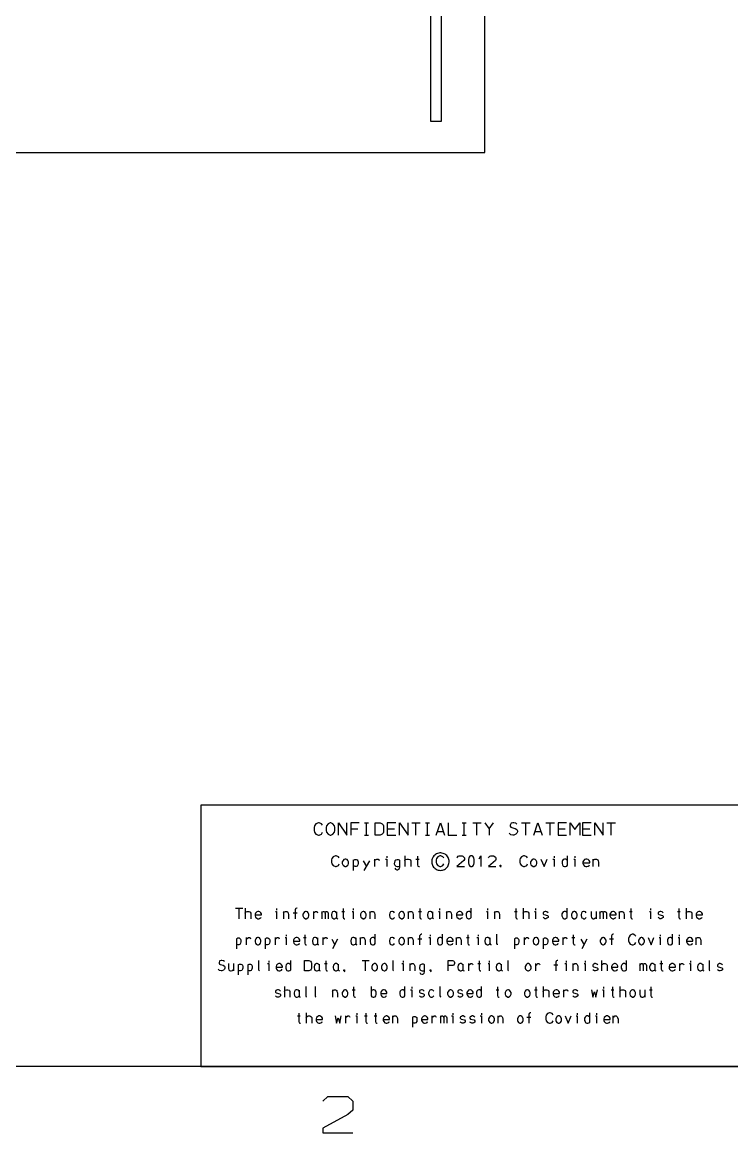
# Model space of a CAD drawing. Header units: millimetres. Extents: x 0 to 1189, y 35 to 806.
# Drawn here: x 638.5 to 862.5, y 40.7 to 391.3 of the extents above; entities that cross this region are included whole.
import ezdxf

# ---------------------------------------------------------------- set-up
doc = ezdxf.new("R2010")
doc.units = ezdxf.units.MM
doc.layers.add('Pen 1', color=7, linetype='Continuous')

msp = doc.modelspace()

# ---------------------------------------------------------------- linework, layer by layer
at = {"layer": 'Pen 1', "color": 7, "lineweight": 30}
for p, q in [((746.53, 138.52), (747.8, 138.52)), ((747.17, 134.6), (747.17, 138.52)), ((761.45, 138.52), (764.15, 138.52)), ((762.8, 134.6), (762.8, 138.52)), ((765.8, 138.52), (767.05, 138.52)), ((766.42, 134.6), (766.42, 138.52)), ((777.35, 138.52), (778.6, 138.52)), ((777.97, 134.6), (777.97, 138.52)), ((780.7, 138.52), (783.4, 138.52)), ((782.05, 134.6), (782.05, 138.52)), ((785.9, 136.6), (787.25, 138.52)), ((796.1, 138.52), (798.8, 138.52)), ((797.45, 134.6), (797.45, 138.52)), ((803.8, 138.52), (806.5, 138.52)), ((805.15, 134.6), (805.15, 138.52)), ((823.05, 138.52), (825.75, 138.52)), ((824.4, 134.6), (824.4, 138.52)), ((742.2, 136.6), (744.45, 136.6)), ((746.53, 134.6), (747.8, 134.6)), ((753.75, 136.6), (756, 136.6)), ((765.8, 134.6), (767.05, 134.6)), ((769.55, 135.82), (771.45, 135.82)), ((777.35, 134.6), (778.6, 134.6)), ((800.35, 135.82), (802.25, 135.82)), ((807.65, 136.6), (809.92, 136.6)), ((815.35, 136.6), (817.62, 136.6)), ((743, 126.8), (743, 123.5)), ((746.12, 126.53), (747.17, 124.75)), ((748.15, 126.53), (746.4, 123.5)), ((749.7, 127.05), (749.7, 124.75)), ((753.58, 127.95), (753.58, 127.43)), ((759.25, 128.07), (759.25, 124.75)), ((762.8, 127.05), (763.78, 127.05)), ((806.38, 127.95), (806.38, 127.43)), ((812.97, 127.95), (812.97, 127.43)), ((818.65, 127.05), (818.65, 124.75)), ((705.9, 111.57), (708.12, 111.57)), ((707, 108.25), (707, 111.57)), ((708.92, 111.57), (708.92, 108.25)), ((718.83, 111.45), (718.83, 110.93)), ((721.03, 110.55), (721.03, 108.25)), ((724.05, 110.15), (725.3, 110.15)), ((730.42, 110.55), (730.42, 108.25)), ((733.12, 110.55), (733.12, 108.25)), ((739.4, 110.55), (740.3, 110.55)), ((743.03, 111.45), (743.03, 110.93)), ((748.25, 110.55), (748.25, 108.25)), ((760.35, 110.55), (760.35, 108.25)), ((763.6, 110.55), (764.5, 110.55)), ((770.28, 111.45), (770.28, 110.93)), ((772.45, 110.55), (772.45, 108.25)), ((785.4, 111.45), (785.4, 110.93)), ((787.58, 110.55), (787.58, 108.25)), ((793.85, 110.55), (794.75, 110.55)), ((796.65, 111.57), (796.65, 108.25)), ((800.53, 111.45), (800.53, 110.93)), ((819.62, 110.55), (819.62, 108.25)), ((820.85, 110.55), (820.85, 108.25)), ((826.9, 110.55), (826.9, 108.25)), ((830.17, 110.55), (831.05, 110.55)), ((836.83, 111.45), (836.83, 110.93)), ((845.3, 110.55), (846.17, 110.55)), ((848.08, 111.57), (848.08, 108.25)), ((706.12, 102.03), (706.12, 98.75)), ((709.25, 102.3), (709.25, 100)), ((715.2, 102.03), (715.2, 98.75)), ((718.33, 102.3), (718.33, 100)), ((721.85, 103.2), (721.85, 102.68)), ((727.3, 102.3), (728.2, 102.3)), ((733.45, 102.3), (733.45, 100)), ((736.22, 101.78), (737.17, 100)), ((738.05, 101.78), (736.47, 98.75)), ((745.22, 102.3), (745.22, 100)), ((760.35, 102.3), (760.35, 100)), ((763.38, 101.9), (764.62, 101.9)), ((767.25, 103.2), (767.25, 102.68)), ((775.47, 102.3), (775.47, 100)), ((778.72, 102.3), (779.62, 102.3)), ((782.38, 103.2), (782.38, 102.68)), ((793.85, 102.03), (793.85, 98.75)), ((796.97, 102.3), (796.97, 100)), ((802.92, 102.03), (802.92, 98.75)), ((809.1, 102.3), (809.1, 100)), ((812, 102.3), (812.9, 102.3)), ((814.88, 101.78), (815.83, 100)), ((816.72, 101.78), (815.15, 98.75)), ((823.88, 101.9), (825.12, 101.9)), ((839.85, 103.2), (839.85, 102.68)), ((845.9, 103.2), (845.9, 102.68)), ((851.12, 102.3), (851.12, 100)), ((716.35, 94.95), (716.35, 94.43)), ((745.78, 95.07), (748.03, 95.07)), ((746.9, 91.75), (746.9, 95.07)), ((758.72, 94.95), (758.72, 94.43)), ((785.95, 94.95), (785.95, 94.43)), ((810.15, 94.95), (810.15, 94.43)), ((816.2, 94.95), (816.2, 94.43)), ((821.4, 95.07), (821.4, 91.75)), ((849.47, 94.95), (849.47, 94.43)), ((705.2, 94.05), (705.2, 91.75)), ((706.67, 93.78), (706.67, 90.5)), ((709.7, 93.78), (709.7, 90.5)), ((733.9, 94.05), (734.8, 94.05)), ((760.9, 94.05), (760.9, 91.75)), ((779.38, 94.05), (779.38, 91.75)), ((782.3, 94.05), (783.2, 94.05)), ((800.55, 94.05), (800.55, 91.75)), ((806.28, 93.65), (807.53, 93.65)), ((812.33, 94.05), (812.33, 91.75)), ((833.5, 94.05), (833.5, 91.75)), ((839.8, 94.05), (840.67, 94.05)), ((845.95, 94.05), (845.95, 91.75)), ((721.3, 86.82), (721.3, 83.5)), ((736.42, 85.8), (736.42, 83.5)), ((742.7, 85.8), (743.6, 85.8)), ((761.47, 86.7), (761.47, 86.18)), ((788.08, 85.8), (788.97, 85.8)), ((800.17, 85.8), (801.08, 85.8)), ((802.97, 86.82), (802.97, 83.5)), ((809.38, 85.8), (809.38, 83.5)), ((821.97, 86.7), (821.97, 86.18)), ((824.4, 85.8), (825.28, 85.8)), ((827.17, 86.82), (827.17, 83.5)), ((835.03, 85.8), (835.03, 83.5)), ((836.5, 85.8), (837.38, 85.8)), ((725.38, 77.55), (726.28, 77.55)), ((728.17, 78.57), (728.17, 75.25)), ((740.6, 77.55), (740.6, 75.25)), ((744.12, 78.45), (744.12, 77.93)), ((746.55, 77.55), (747.45, 77.55)), ((749.58, 77.55), (750.47, 77.55)), ((755.4, 77.55), (755.4, 75.25)), ((761.67, 77.28), (761.67, 74)), ((767.83, 77.55), (767.83, 75.25)), ((770.53, 77.55), (770.53, 75.25)), ((774.4, 78.45), (774.4, 77.93)), ((783.47, 78.45), (783.47, 77.93)), ((788.67, 77.55), (788.67, 75.25)), ((797.75, 77.15), (799, 77.15)), ((813.72, 78.45), (813.72, 77.93)), ((819.78, 78.45), (819.78, 77.93)), ((824.97, 77.55), (824.97, 75.25))]:
    msp.add_line(p, q, dxfattribs=at)
for points in [[(26.55, 776.72), (1162.45, 776.72), (1162.45, 61.62), (26.55, 61.62), (26.55, 776.72)], [(625, 296.55), (625, 350.2), (784.53, 350.2), (784.53, 627.97), (261.95, 627.97), (261.95, 350.2), (356.83, 350.2), (356.83, 295.17), (623.62, 295.17)], [(767.47, 359.9), (767.47, 511.42), (770.78, 511.42), (770.78, 359.9), (767.47, 359.9)], [(865.42, 144.12), (694.9, 144.12), (694.9, 61.62), (865.42, 61.62), (865.42, 144.12)], [(733.33, 137.75), (733.03, 138.23), (732.3, 138.52), (732, 138.52), (731.22, 138.23), (730.8, 137.6), (730.65, 137), (730.65, 136.12), (730.8, 135.52), (731.22, 134.9), (732, 134.6), (732.3, 134.6), (733.03, 134.9), (733.33, 135.52)], [(735.95, 138.52), (735.72, 138.52), (735.05, 138.23), (734.58, 137.6), (734.5, 137), (734.5, 136.12), (734.58, 135.52), (735.05, 134.9), (735.72, 134.6), (735.95, 134.6), (736.62, 134.9), (737.08, 135.52), (737.17, 136.12), (737.17, 137), (737.08, 137.6), (736.62, 138.23), (735.95, 138.52)], [(738.35, 134.6), (738.35, 138.52), (741.03, 134.6), (741.03, 138.52)], [(744.88, 138.52), (742.2, 138.52), (742.2, 134.6)], [(749.9, 134.6), (749.9, 138.52), (751.55, 138.52), (752.15, 138.23), (752.42, 137.9), (752.58, 137.6), (752.58, 135.52), (752.42, 135.2), (752.15, 134.9), (751.55, 134.6), (749.9, 134.6)], [(756.45, 138.52), (753.75, 138.52), (753.75, 134.6), (756.45, 134.6)], [(757.6, 134.6), (757.6, 138.52), (760.3, 134.6), (760.3, 138.52)], [(769.15, 134.6), (770.5, 138.52), (771.85, 134.6)], [(773, 138.52), (773, 134.6), (775.7, 134.6)], [(784.55, 138.52), (785.9, 136.6), (785.9, 134.6)], [(794.65, 138.07), (794.3, 138.38), (793.65, 138.52), (793.35, 138.52), (792.88, 138.38), (792.72, 138.23), (792.55, 137.75), (792.55, 137.45), (792.72, 137.15), (793.05, 137), (793.65, 136.85), (794.15, 136.7), (794.65, 136.43), (794.8, 135.98), (794.8, 135.68), (794.65, 135.2), (794.3, 134.9), (793.65, 134.6), (793.35, 134.6), (792.72, 134.75), (792.25, 135.2)], [(799.95, 134.6), (801.3, 138.52), (802.65, 134.6)], [(810.35, 138.52), (807.65, 138.52), (807.65, 134.6), (810.35, 134.6)], [(811.5, 134.6), (811.5, 138.52), (812.97, 136.43), (814.47, 138.52), (814.47, 134.6)], [(818.05, 138.52), (815.35, 138.52), (815.35, 134.6), (818.05, 134.6)], [(819.2, 134.6), (819.2, 138.52), (821.9, 134.6), (821.9, 138.52)], [(738.6, 127.43), (738.33, 127.82), (737.65, 128.07), (737.38, 128.07), (736.67, 127.82), (736.28, 127.3), (736.15, 126.8), (736.15, 126.05), (736.28, 125.53), (736.67, 125.03), (737.38, 124.75), (737.65, 124.75), (738.33, 125.03), (738.6, 125.53)], [(740.42, 127.05), (740.08, 126.93), (739.8, 126.65), (739.53, 126.18), (739.53, 125.65), (739.7, 125.28), (739.95, 125.03), (740.42, 124.75), (740.67, 124.75), (741.17, 125.03), (741.4, 125.28), (741.55, 125.65), (741.55, 126.18), (741.3, 126.65), (741.05, 126.93), (740.67, 127.05), (740.42, 127.05)], [(743, 126.53), (743.25, 126.8), (743.47, 126.93), (743.97, 126.93), (744.22, 126.8), (744.47, 126.53), (744.6, 126.18), (744.6, 125.65), (744.47, 125.28), (744.22, 124.88), (743.88, 124.75), (743.62, 124.75), (743.25, 124.88), (743, 125.03)], [(749.7, 126.45), (750.08, 126.8), (750.47, 127.05), (750.83, 127.05), (751.08, 126.93), (751.2, 126.65)], [(753.17, 127.05), (753.58, 127.05), (753.58, 124.75)], [(756.1, 124.22), (756.35, 123.85), (756.75, 123.72), (757.05, 123.72), (757.33, 123.85), (757.58, 124.1), (757.72, 124.5), (757.72, 126.65), (757.58, 126.75), (757.33, 126.88), (756.88, 126.88), (756.47, 126.75), (756.1, 126.53), (755.95, 125.62), (756.1, 125.1), (756.47, 124.88), (756.88, 124.75), (757.33, 124.75), (757.58, 124.88), (757.72, 124.97)], [(759.25, 126.53), (759.4, 126.8), (759.53, 126.93), (759.92, 127.05), (760.47, 127.05), (760.88, 126.93), (761.03, 126.8), (761.15, 126.53), (761.15, 124.75)], [(763.28, 127.95), (763.28, 125.28), (763.42, 124.88), (763.67, 124.75), (763.9, 124.75)], [(773.28, 126.25), (773.25, 126.6), (773.2, 126.95), (773.08, 127.28), (772.92, 127.57), (772.75, 127.88), (772.53, 128.15), (772.25, 128.38), (771.97, 128.57), (771.67, 128.75), (771.35, 128.88), (771, 128.95), (770.65, 129), (770.3, 129), (769.97, 128.95), (769.62, 128.85), (769.3, 128.73), (769, 128.55), (768.72, 128.32), (768.47, 128.07), (768.28, 127.8), (768.08, 127.53), (767.95, 127.2), (767.85, 126.85), (767.8, 126.53), (767.78, 126.18), (767.8, 125.82), (767.88, 125.47), (768, 125.15), (768.17, 124.85), (768.35, 124.55), (768.6, 124.3), (768.85, 124.07), (769.15, 123.88), (769.45, 123.72), (769.78, 123.6), (770.12, 123.53), (770.47, 123.5), (770.83, 123.53), (771.17, 123.57), (771.5, 123.68), (771.83, 123.82), (772.12, 124), (772.38, 124.22), (772.62, 124.47), (772.83, 124.75), (773, 125.05), (773.12, 125.38), (773.22, 125.72), (773.28, 126.05), (773.28, 126.25)], [(771.62, 127.43), (771.33, 127.82), (770.67, 128.07), (770.38, 128.07), (769.67, 127.82), (769.3, 127.3), (769.15, 126.8), (769.15, 126.05), (769.3, 125.53), (769.67, 125.03), (770.38, 124.75), (770.67, 124.75), (771.33, 125.03), (771.62, 125.53)], [(775.75, 127.43), (775.9, 127.7), (776.17, 127.95), (776.47, 128.07), (777.35, 128.07), (777.62, 127.95), (777.92, 127.7), (778.08, 127.43), (778.08, 126.93), (777.92, 126.65), (775.75, 124.75), (778.08, 124.75)], [(779.35, 126.93), (779.35, 125.93), (779.47, 125.4), (779.58, 125.15), (779.83, 124.88), (780.05, 124.75), (780.5, 124.75), (780.7, 124.88), (780.95, 125.15), (781.08, 125.4), (781.17, 125.93), (781.17, 126.93), (781.08, 127.43), (780.95, 127.7), (780.7, 127.95), (780.5, 128.07), (780.05, 128.07), (779.83, 127.95), (779.58, 127.7), (779.47, 127.43), (779.35, 126.93)], [(782.72, 127.12), (783.25, 128.07), (783.25, 124.75)], [(785.65, 127.43), (785.8, 127.7), (786.08, 127.95), (786.38, 128.07), (787.25, 128.07), (787.53, 127.95), (787.85, 127.7), (787.97, 127.43), (787.97, 126.93), (787.85, 126.65), (785.65, 124.75), (787.97, 124.75)], [(798.03, 127.43), (797.75, 127.82), (797.08, 128.07), (796.78, 128.07), (796.08, 127.82), (795.7, 127.3), (795.55, 126.8), (795.55, 126.05), (795.7, 125.53), (796.08, 125.03), (796.78, 124.75), (797.08, 124.75), (797.75, 125.03), (798.03, 125.53)], [(799.83, 127.05), (799.47, 126.93), (799.22, 126.65), (798.95, 126.18), (798.95, 125.65), (799.1, 125.28), (799.35, 125.03), (799.83, 124.75), (800.1, 124.75), (800.6, 125.03), (800.83, 125.28), (800.95, 125.65), (800.95, 126.18), (800.7, 126.65), (800.45, 126.93), (800.1, 127.05), (799.83, 127.05)], [(802.25, 127.05), (803.28, 124.75), (804.25, 127.05)], [(806, 127.05), (806.38, 127.05), (806.38, 124.75)], [(810.65, 126.65), (810.38, 126.93), (810.12, 127.05), (809.67, 127.05), (809.3, 126.93), (809.03, 126.65), (808.9, 126.3), (808.9, 125.65), (809.03, 125.28), (809.15, 125.03), (809.3, 124.88), (809.67, 124.75), (810, 124.75), (810.38, 124.88), (810.65, 125.15), (810.65, 128.07)], [(812.6, 127.05), (812.97, 127.05), (812.97, 124.75)], [(815.5, 125.93), (817.67, 125.93), (817.67, 126.3), (817.42, 126.65), (817.12, 126.93), (816.72, 127.05), (816.45, 127.05), (816.03, 126.93), (815.65, 126.53), (815.5, 126.18), (815.5, 125.65), (815.65, 125.28), (816.03, 124.88), (816.45, 124.75), (816.72, 124.75), (817.12, 124.88), (817.42, 125.03), (817.55, 125.28)], [(818.65, 126.53), (819.03, 126.93), (819.28, 127.05), (819.78, 127.05), (820, 126.93), (820.15, 126.8), (820.25, 126.53), (820.4, 126.05), (820.4, 124.75)], [(789.58, 124.85), (789.53, 124.75), (789.38, 124.75), (789.33, 124.85), (789.33, 125.05), (789.38, 125.15), (789.53, 125.15), (789.58, 125.05), (789.58, 124.85), (789.53, 124.62), (789.45, 124.5)], [(708.92, 110.03), (709.05, 110.28), (709.17, 110.43), (709.53, 110.55), (710.03, 110.55), (710.4, 110.43), (710.53, 110.28), (710.65, 110.03), (710.65, 108.25)], [(712.08, 109.43), (714.05, 109.43), (714.05, 109.8), (713.83, 110.15), (713.55, 110.43), (713.2, 110.55), (712.92, 110.55), (712.55, 110.43), (712.2, 110.03), (712.08, 109.68), (712.08, 109.15), (712.2, 108.78), (712.55, 108.38), (712.92, 108.25), (713.2, 108.25), (713.55, 108.38), (713.83, 108.5), (713.92, 108.78)], [(718.47, 110.55), (718.83, 110.55), (718.83, 108.25)], [(721.03, 110.03), (721.35, 110.43), (721.58, 110.55), (722.03, 110.55), (722.25, 110.43), (722.38, 110.28), (722.47, 110.03), (722.6, 109.55), (722.6, 108.25)], [(725.3, 111.57), (725.17, 111.57), (724.88, 111.45), (724.78, 111.32), (724.65, 111.07), (724.65, 108.25)], [(727.95, 110.55), (727.62, 110.43), (727.4, 110.15), (727.15, 109.68), (727.15, 109.15), (727.3, 108.78), (727.53, 108.5), (727.95, 108.25), (728.2, 108.25), (728.65, 108.5), (728.85, 108.78), (728.97, 109.15), (728.97, 109.68), (728.75, 110.15), (728.53, 110.43), (728.2, 110.55), (727.95, 110.55)], [(730.42, 109.95), (730.75, 110.28), (731.12, 110.55), (731.45, 110.55), (731.67, 110.43), (731.78, 110.15)], [(733.12, 110.03), (733.2, 110.28), (733.35, 110.43), (733.58, 110.55), (733.78, 110.55), (734, 110.43), (734.15, 110.03), (734.15, 108.25)], [(734.15, 110.03), (734.25, 110.43), (734.47, 110.55), (734.7, 110.55), (734.9, 110.43), (735.03, 110.28), (735.12, 109.95), (735.12, 108.25)], [(737.75, 110.15), (737.53, 110.43), (737.15, 110.55), (736.88, 110.55), (736.5, 110.43), (736.28, 110.03), (736.15, 109.55), (736.15, 109.3), (736.28, 108.78), (736.4, 108.5), (736.62, 108.38), (736.88, 108.25), (737.15, 108.25), (737.4, 108.38), (737.62, 108.5), (737.75, 108.65)], [(737.75, 110.43), (737.75, 108.65), (737.88, 108.38), (738.12, 108.25)], [(739.83, 111.45), (739.83, 108.78), (739.95, 108.38), (740.2, 108.25), (740.4, 108.25)], [(742.67, 110.55), (743.03, 110.55), (743.03, 108.25)], [(746.12, 110.55), (745.78, 110.43), (745.55, 110.15), (745.3, 109.68), (745.3, 109.15), (745.45, 108.78), (745.67, 108.5), (746.12, 108.25), (746.35, 108.25), (746.8, 108.5), (747, 108.78), (747.12, 109.15), (747.12, 109.68), (746.9, 110.15), (746.67, 110.43), (746.35, 110.55), (746.12, 110.55)], [(748.25, 110.03), (748.58, 110.43), (748.8, 110.55), (749.28, 110.55), (749.47, 110.43), (749.6, 110.28), (749.7, 110.03), (749.83, 109.55), (749.83, 108.25)], [(756.03, 110.15), (755.78, 110.43), (755.42, 110.55), (755.15, 110.55), (754.78, 110.43), (754.55, 110.03), (754.42, 109.55), (754.42, 109.3), (754.55, 108.78), (754.65, 108.5), (754.9, 108.38), (755.15, 108.25), (755.55, 108.25), (755.78, 108.38), (756.03, 108.65)], [(758.22, 110.55), (757.88, 110.43), (757.65, 110.15), (757.4, 109.68), (757.4, 109.15), (757.55, 108.78), (757.78, 108.5), (758.22, 108.25), (758.45, 108.25), (758.9, 108.5), (759.1, 108.78), (759.22, 109.15), (759.22, 109.68), (759, 110.15), (758.78, 110.43), (758.45, 110.55), (758.22, 110.55)], [(760.35, 110.03), (760.67, 110.43), (760.9, 110.55), (761.38, 110.55), (761.58, 110.43), (761.7, 110.28), (761.8, 110.03), (761.92, 109.55), (761.92, 108.25)], [(764.03, 111.45), (764.03, 108.78), (764.17, 108.38), (764.4, 108.25), (764.6, 108.25)], [(768, 110.15), (767.78, 110.43), (767.4, 110.55), (767.15, 110.55), (766.75, 110.43), (766.53, 110.03), (766.4, 109.55), (766.4, 109.3), (766.53, 108.78), (766.65, 108.5), (766.88, 108.38), (767.15, 108.25), (767.4, 108.25), (767.65, 108.38), (767.88, 108.5), (768, 108.65)], [(768, 110.43), (768, 108.65), (768.12, 108.38), (768.38, 108.25)], [(769.9, 110.55), (770.28, 110.55), (770.28, 108.25)], [(772.45, 110.03), (772.78, 110.43), (773, 110.55), (773.47, 110.55), (773.67, 110.43), (773.8, 110.28), (773.9, 110.03), (774.03, 109.55), (774.03, 108.25)], [(775.6, 109.43), (777.6, 109.43), (777.6, 109.8), (777.35, 110.15), (777.08, 110.43), (776.72, 110.55), (776.47, 110.55), (776.1, 110.43), (775.72, 110.03), (775.6, 109.68), (775.6, 109.15), (775.72, 108.78), (776.1, 108.38), (776.47, 108.25), (776.72, 108.25), (777.08, 108.38), (777.35, 108.5), (777.47, 108.78)], [(780.22, 110.15), (779.97, 110.43), (779.75, 110.55), (779.35, 110.55), (778.97, 110.43), (778.75, 110.15), (778.62, 109.8), (778.62, 109.15), (778.75, 108.78), (778.85, 108.5), (778.97, 108.38), (779.35, 108.25), (779.62, 108.25), (779.97, 108.38), (780.22, 108.65), (780.22, 111.57)], [(785.03, 110.55), (785.4, 110.55), (785.4, 108.25)], [(787.58, 110.03), (787.9, 110.43), (788.15, 110.55), (788.6, 110.55), (788.8, 110.43), (788.92, 110.28), (789.03, 110.03), (789.15, 109.55), (789.15, 108.25)], [(794.3, 111.45), (794.3, 108.78), (794.42, 108.38), (794.65, 108.25), (794.85, 108.25)], [(796.65, 110.03), (796.78, 110.28), (796.9, 110.43), (797.28, 110.55), (797.78, 110.55), (798.12, 110.43), (798.25, 110.28), (798.38, 110.03), (798.38, 108.25)], [(800.17, 110.55), (800.53, 110.55), (800.53, 108.25)], [(804.5, 110.15), (804.15, 110.43), (803.83, 110.55), (803.6, 110.55), (803.28, 110.43), (803.03, 110.28), (802.92, 110.03), (802.92, 109.8), (803.17, 109.55), (804.28, 109.3), (804.5, 109.03), (804.5, 108.65), (804.15, 108.38), (803.83, 108.25), (803.5, 108.25), (803.28, 108.38), (802.92, 108.65)], [(810.5, 110.15), (810.22, 110.43), (810, 110.55), (809.6, 110.55), (809.25, 110.43), (809, 110.15), (808.88, 109.8), (808.88, 109.15), (809, 108.78), (809.12, 108.5), (809.25, 108.38), (809.6, 108.25), (809.88, 108.25), (810.22, 108.38), (810.5, 108.65), (810.5, 111.57)], [(812.67, 110.55), (812.35, 110.43), (812.12, 110.15), (811.85, 109.68), (811.85, 109.15), (812, 108.78), (812.25, 108.5), (812.67, 108.25), (812.9, 108.25), (813.35, 108.5), (813.58, 108.78), (813.7, 109.15), (813.7, 109.68), (813.47, 110.15), (813.22, 110.43), (812.9, 110.55), (812.67, 110.55)], [(816.55, 110.15), (816.28, 110.43), (815.92, 110.55), (815.65, 110.55), (815.3, 110.43), (815.05, 110.03), (814.92, 109.55), (814.92, 109.3), (815.05, 108.78), (815.17, 108.5), (815.42, 108.38), (815.65, 108.25), (816.05, 108.25), (816.28, 108.38), (816.55, 108.65)], [(818.05, 110.55), (818.05, 109.03), (818.17, 108.65), (818.4, 108.38), (818.72, 108.25), (818.95, 108.25), (819.28, 108.38), (819.53, 108.5), (819.62, 108.78)], [(820.85, 110.03), (820.92, 110.28), (821.1, 110.43), (821.33, 110.55), (821.53, 110.55), (821.75, 110.43), (821.88, 110.03), (821.88, 108.25)], [(821.88, 110.03), (821.97, 110.43), (822.2, 110.55), (822.42, 110.55), (822.65, 110.43), (822.78, 110.28), (822.88, 109.95), (822.88, 108.25)], [(824, 109.43), (826, 109.43), (826, 109.8), (825.78, 110.15), (825.5, 110.43), (825.12, 110.55), (824.88, 110.55), (824.5, 110.43), (824.15, 110.03), (824, 109.68), (824, 109.15), (824.15, 108.78), (824.5, 108.38), (824.88, 108.25), (825.12, 108.25), (825.5, 108.38), (825.78, 108.5), (825.88, 108.78)], [(826.9, 110.03), (827.25, 110.43), (827.47, 110.55), (827.92, 110.55), (828.12, 110.43), (828.25, 110.28), (828.35, 110.03), (828.5, 109.55), (828.5, 108.25)], [(830.6, 111.45), (830.6, 108.78), (830.72, 108.38), (830.95, 108.25), (831.15, 108.25)], [(836.47, 110.55), (836.83, 110.55), (836.83, 108.25)], [(840.8, 110.15), (840.47, 110.43), (840.12, 110.55), (839.9, 110.55), (839.58, 110.43), (839.35, 110.28), (839.25, 110.03), (839.25, 109.8), (839.47, 109.55), (840.6, 109.3), (840.8, 109.03), (840.8, 108.65), (840.47, 108.38), (840.12, 108.25), (839.8, 108.25), (839.58, 108.38), (839.25, 108.65)], [(845.72, 111.45), (845.72, 108.78), (845.85, 108.38), (846.08, 108.25), (846.28, 108.25)], [(848.08, 110.03), (848.22, 110.28), (848.35, 110.43), (848.7, 110.55), (849.2, 110.55), (849.58, 110.43), (849.7, 110.28), (849.83, 110.03), (849.83, 108.25)], [(851.25, 109.43), (853.22, 109.43), (853.22, 109.8), (853, 110.15), (852.72, 110.43), (852.35, 110.55), (852.1, 110.55), (851.72, 110.43), (851.38, 110.03), (851.25, 109.68), (851.25, 109.15), (851.38, 108.78), (851.72, 108.38), (852.1, 108.25), (852.35, 108.25), (852.72, 108.38), (853, 108.5), (853.1, 108.78)], [(706.12, 101.78), (706.35, 102.03), (706.55, 102.18), (707, 102.18), (707.25, 102.03), (707.47, 101.78), (707.58, 101.43), (707.58, 100.9), (707.47, 100.53), (707.25, 100.12), (706.9, 100), (706.67, 100), (706.35, 100.12), (706.12, 100.25)], [(709.25, 101.7), (709.58, 102.03), (709.92, 102.3), (710.28, 102.3), (710.5, 102.18), (710.6, 101.9)], [(712.83, 102.3), (712.5, 102.18), (712.28, 101.9), (712.03, 101.43), (712.03, 100.9), (712.17, 100.53), (712.4, 100.25), (712.83, 100), (713.08, 100), (713.53, 100.25), (713.72, 100.53), (713.85, 100.9), (713.85, 101.43), (713.62, 101.9), (713.4, 102.18), (713.08, 102.3), (712.83, 102.3)], [(715.2, 101.78), (715.42, 102.03), (715.62, 102.18), (716.1, 102.18), (716.33, 102.03), (716.55, 101.78), (716.65, 101.43), (716.65, 100.9), (716.55, 100.53), (716.33, 100.12), (715.97, 100), (715.75, 100), (715.42, 100.12), (715.2, 100.25)], [(718.33, 101.7), (718.65, 102.03), (719, 102.3), (719.35, 102.3), (719.58, 102.18), (719.67, 101.9)], [(721.5, 102.3), (721.85, 102.3), (721.85, 100)], [(724.17, 101.18), (726.15, 101.18), (726.15, 101.55), (725.92, 101.9), (725.65, 102.18), (725.3, 102.3), (725.03, 102.3), (724.65, 102.18), (724.3, 101.78), (724.17, 101.43), (724.17, 100.9), (724.3, 100.53), (724.65, 100.12), (725.03, 100), (725.3, 100), (725.65, 100.12), (725.92, 100.25), (726.03, 100.53)], [(727.72, 103.2), (727.72, 100.53), (727.85, 100.12), (728.1, 100), (728.3, 100)], [(731.7, 101.9), (731.47, 102.18), (731.1, 102.3), (730.83, 102.3), (730.45, 102.18), (730.22, 101.78), (730.1, 101.3), (730.1, 101.05), (730.22, 100.53), (730.35, 100.25), (730.58, 100.12), (730.83, 100), (731.1, 100), (731.35, 100.12), (731.58, 100.25), (731.7, 100.4)], [(731.7, 102.18), (731.7, 100.4), (731.83, 100.12), (732.08, 100)], [(733.45, 101.7), (733.78, 102.03), (734.15, 102.3), (734.47, 102.3), (734.7, 102.18), (734.8, 101.9)], [(743.8, 101.9), (743.58, 102.18), (743.2, 102.3), (742.92, 102.3), (742.55, 102.18), (742.33, 101.78), (742.2, 101.3), (742.2, 101.05), (742.33, 100.53), (742.45, 100.25), (742.67, 100.12), (742.92, 100), (743.2, 100), (743.45, 100.12), (743.67, 100.25), (743.8, 100.4)], [(743.8, 102.18), (743.8, 100.4), (743.92, 100.12), (744.17, 100)], [(745.22, 101.78), (745.55, 102.18), (745.78, 102.3), (746.25, 102.3), (746.45, 102.18), (746.58, 102.03), (746.67, 101.78), (746.8, 101.3), (746.8, 100)], [(749.97, 101.9), (749.72, 102.18), (749.5, 102.3), (749.1, 102.3), (748.72, 102.18), (748.5, 101.9), (748.38, 101.55), (748.38, 100.9), (748.5, 100.53), (748.6, 100.25), (748.72, 100.12), (749.1, 100), (749.38, 100), (749.72, 100.12), (749.97, 100.4), (749.97, 103.32)], [(756.03, 101.9), (755.78, 102.18), (755.42, 102.3), (755.15, 102.3), (754.78, 102.18), (754.55, 101.78), (754.42, 101.3), (754.42, 101.05), (754.55, 100.53), (754.65, 100.25), (754.9, 100.12), (755.15, 100), (755.55, 100), (755.78, 100.12), (756.03, 100.4)], [(758.22, 102.3), (757.88, 102.18), (757.65, 101.9), (757.4, 101.43), (757.4, 100.9), (757.55, 100.53), (757.78, 100.25), (758.22, 100), (758.45, 100), (758.9, 100.25), (759.1, 100.53), (759.22, 100.9), (759.22, 101.43), (759, 101.9), (758.78, 102.18), (758.45, 102.3), (758.22, 102.3)], [(760.35, 101.78), (760.67, 102.18), (760.9, 102.3), (761.38, 102.3), (761.58, 102.18), (761.7, 102.03), (761.8, 101.78), (761.92, 101.3), (761.92, 100)], [(764.62, 103.32), (764.5, 103.32), (764.22, 103.2), (764.12, 103.07), (763.97, 102.82), (763.97, 100)], [(766.88, 102.3), (767.25, 102.3), (767.25, 100)], [(771.15, 101.9), (770.9, 102.18), (770.67, 102.3), (770.28, 102.3), (769.9, 102.18), (769.67, 101.9), (769.55, 101.55), (769.55, 100.9), (769.67, 100.53), (769.78, 100.25), (769.9, 100.12), (770.28, 100), (770.55, 100), (770.9, 100.12), (771.15, 100.4), (771.15, 103.32)], [(772.58, 101.18), (774.58, 101.18), (774.58, 101.55), (774.33, 101.9), (774.05, 102.18), (773.7, 102.3), (773.45, 102.3), (773.05, 102.18), (772.7, 101.78), (772.58, 101.43), (772.58, 100.9), (772.7, 100.53), (773.05, 100.12), (773.45, 100), (773.7, 100), (774.05, 100.12), (774.33, 100.25), (774.45, 100.53)], [(775.47, 101.78), (775.8, 102.18), (776.03, 102.3), (776.5, 102.3), (776.7, 102.18), (776.83, 102.03), (776.92, 101.78), (777.05, 101.3), (777.05, 100)], [(779.17, 103.2), (779.17, 100.53), (779.3, 100.12), (779.53, 100), (779.72, 100)], [(782, 102.3), (782.38, 102.3), (782.38, 100)], [(786.15, 101.9), (785.92, 102.18), (785.55, 102.3), (785.3, 102.3), (784.9, 102.18), (784.67, 101.78), (784.55, 101.3), (784.55, 101.05), (784.67, 100.53), (784.8, 100.25), (785.03, 100.12), (785.3, 100), (785.55, 100), (785.8, 100.12), (786.03, 100.25), (786.15, 100.4)], [(786.15, 102.18), (786.15, 100.4), (786.28, 100.12), (786.55, 100)], [(788.25, 103.32), (788.25, 100.4), (788.38, 100.12), (788.47, 100)], [(793.85, 101.78), (794.1, 102.03), (794.3, 102.18), (794.75, 102.18), (794.97, 102.03), (795.2, 101.78), (795.3, 101.43), (795.3, 100.9), (795.2, 100.53), (794.97, 100.12), (794.65, 100), (794.42, 100), (794.1, 100.12), (793.85, 100.25)], [(796.97, 101.7), (797.33, 102.03), (797.67, 102.3), (798, 102.3), (798.22, 102.18), (798.33, 101.9)], [(800.58, 102.3), (800.25, 102.18), (800, 101.9), (799.75, 101.43), (799.75, 100.9), (799.9, 100.53), (800.15, 100.25), (800.58, 100), (800.8, 100), (801.25, 100.25), (801.47, 100.53), (801.6, 100.9), (801.6, 101.43), (801.35, 101.9), (801.12, 102.18), (800.8, 102.3), (800.58, 102.3)], [(802.92, 101.78), (803.17, 102.03), (803.38, 102.18), (803.83, 102.18), (804.05, 102.03), (804.28, 101.78), (804.38, 101.43), (804.38, 100.9), (804.28, 100.53), (804.05, 100.12), (803.72, 100), (803.5, 100), (803.17, 100.12), (802.92, 100.25)], [(805.85, 101.18), (807.85, 101.18), (807.85, 101.55), (807.62, 101.9), (807.33, 102.18), (806.97, 102.3), (806.72, 102.3), (806.35, 102.18), (805.97, 101.78), (805.85, 101.43), (805.85, 100.9), (805.97, 100.53), (806.35, 100.12), (806.72, 100), (806.97, 100), (807.33, 100.12), (807.62, 100.25), (807.72, 100.53)], [(809.1, 101.7), (809.42, 102.03), (809.78, 102.3), (810.1, 102.3), (810.33, 102.18), (810.42, 101.9)], [(812.45, 103.2), (812.45, 100.53), (812.58, 100.12), (812.8, 100), (813, 100)], [(821.75, 102.3), (821.42, 102.18), (821.2, 101.9), (820.92, 101.43), (820.92, 100.9), (821.1, 100.53), (821.33, 100.25), (821.75, 100), (821.97, 100), (822.42, 100.25), (822.65, 100.53), (822.78, 100.9), (822.78, 101.43), (822.55, 101.9), (822.3, 102.18), (821.97, 102.3), (821.75, 102.3)], [(825.12, 103.32), (825, 103.32), (824.72, 103.2), (824.62, 103.07), (824.5, 102.82), (824.5, 100)], [(832.17, 102.68), (831.92, 103.07), (831.3, 103.32), (831.05, 103.32), (830.42, 103.07), (830.05, 102.55), (829.92, 102.03), (829.92, 101.3), (830.05, 100.78), (830.42, 100.25), (831.05, 100), (831.3, 100), (831.92, 100.25), (832.17, 100.78)], [(833.85, 102.3), (833.53, 102.18), (833.3, 101.9), (833.03, 101.43), (833.03, 100.9), (833.2, 100.53), (833.42, 100.25), (833.85, 100), (834.08, 100), (834.55, 100.25), (834.75, 100.53), (834.88, 100.9), (834.88, 101.43), (834.65, 101.9), (834.4, 102.18), (834.08, 102.3), (833.85, 102.3)], [(836.05, 102.3), (837, 100), (837.9, 102.3)], [(839.5, 102.3), (839.85, 102.3), (839.85, 100)], [(843.78, 101.9), (843.53, 102.18), (843.28, 102.3), (842.88, 102.3), (842.53, 102.18), (842.3, 101.9), (842.17, 101.55), (842.17, 100.9), (842.3, 100.53), (842.4, 100.25), (842.53, 100.12), (842.88, 100), (843.15, 100), (843.53, 100.12), (843.78, 100.4), (843.78, 103.32)], [(845.55, 102.3), (845.9, 102.3), (845.9, 100)], [(848.22, 101.18), (850.2, 101.18), (850.2, 101.55), (849.97, 101.9), (849.7, 102.18), (849.33, 102.3), (849.08, 102.3), (848.7, 102.18), (848.35, 101.78), (848.22, 101.43), (848.22, 100.9), (848.35, 100.53), (848.7, 100.12), (849.08, 100), (849.33, 100), (849.7, 100.12), (849.97, 100.25), (850.08, 100.53)], [(851.12, 101.78), (851.45, 102.18), (851.67, 102.3), (852.12, 102.3), (852.33, 102.18), (852.47, 102.03), (852.58, 101.78), (852.7, 101.3), (852.7, 100)], [(702.38, 94.7), (702.1, 94.95), (701.55, 95.07), (701.3, 95.07), (700.9, 94.95), (700.78, 94.82), (700.65, 94.43), (700.65, 94.18), (700.78, 93.93), (701.05, 93.78), (701.55, 93.65), (701.97, 93.53), (702.38, 93.3), (702.5, 92.93), (702.5, 92.65), (702.38, 92.28), (702.1, 92), (701.55, 91.75), (701.3, 91.75), (700.78, 91.88), (700.4, 92.28)], [(713.15, 95.07), (713.15, 92.15), (713.28, 91.88), (713.38, 91.75)], [(723.3, 93.65), (723.05, 93.93), (722.83, 94.05), (722.4, 94.05), (722.05, 93.93), (721.83, 93.65), (721.7, 93.3), (721.7, 92.65), (721.83, 92.28), (721.92, 92), (722.05, 91.88), (722.4, 91.75), (722.7, 91.75), (723.05, 91.88), (723.3, 92.15), (723.3, 95.07)], [(727.62, 91.75), (727.62, 95.07), (729, 95.07), (729.5, 94.82), (729.72, 94.55), (729.85, 94.3), (729.85, 92.53), (729.72, 92.28), (729.5, 92), (729, 91.75), (727.62, 91.75)], [(734.33, 94.95), (734.33, 92.28), (734.45, 91.88), (734.7, 91.75), (734.9, 91.75)], [(755.5, 95.07), (755.5, 92.15), (755.65, 91.88), (755.75, 91.75)], [(773, 91.75), (773, 95.07), (774.38, 95.07), (774.6, 94.95), (774.88, 94.7), (775, 94.43), (775, 94.05), (774.72, 93.53), (774.47, 93.43), (773, 93.43)], [(782.75, 94.95), (782.75, 92.28), (782.88, 91.88), (783.1, 91.75), (783.3, 91.75)], [(791.83, 95.07), (791.83, 92.15), (791.95, 91.88), (792.05, 91.75)], [(807.53, 95.07), (807.4, 95.07), (807.12, 94.95), (807.03, 94.82), (806.9, 94.55), (806.9, 91.75)], [(829.2, 93.65), (828.92, 93.93), (828.7, 94.05), (828.3, 94.05), (827.95, 93.93), (827.72, 93.65), (827.58, 93.3), (827.58, 92.65), (827.72, 92.28), (827.83, 92), (827.95, 91.88), (828.3, 91.75), (828.58, 91.75), (828.92, 91.88), (829.2, 92.15), (829.2, 95.07)], [(840.22, 94.95), (840.22, 92.28), (840.35, 91.88), (840.58, 91.75), (840.78, 91.75)], [(855.35, 95.07), (855.35, 92.15), (855.47, 91.88), (855.58, 91.75)], [(703.65, 94.05), (703.65, 92.53), (703.75, 92.15), (703.97, 91.88), (704.3, 91.75), (704.53, 91.75), (704.88, 91.88), (705.1, 92), (705.2, 92.28)], [(706.67, 93.53), (706.9, 93.78), (707.1, 93.93), (707.55, 93.93), (707.8, 93.78), (708.03, 93.53), (708.12, 93.18), (708.12, 92.65), (708.03, 92.28), (707.8, 91.88), (707.45, 91.75), (707.22, 91.75), (706.9, 91.88), (706.67, 92)], [(709.7, 93.53), (709.92, 93.78), (710.12, 93.93), (710.58, 93.93), (710.83, 93.78), (711.05, 93.53), (711.15, 93.18), (711.15, 92.65), (711.05, 92.28), (710.83, 91.88), (710.47, 91.75), (710.25, 91.75), (709.92, 91.88), (709.7, 92)], [(716, 94.05), (716.35, 94.05), (716.35, 91.75)], [(718.67, 92.93), (720.65, 92.93), (720.65, 93.3), (720.42, 93.65), (720.15, 93.93), (719.8, 94.05), (719.53, 94.05), (719.15, 93.93), (718.8, 93.53), (718.67, 93.18), (718.67, 92.65), (718.8, 92.28), (719.15, 91.88), (719.53, 91.75), (719.8, 91.75), (720.15, 91.88), (720.42, 92), (720.53, 92.28)], [(732.25, 93.65), (732.03, 93.93), (731.65, 94.05), (731.38, 94.05), (731, 93.93), (730.78, 93.53), (730.65, 93.05), (730.65, 92.78), (730.78, 92.28), (730.9, 92), (731.12, 91.88), (731.38, 91.75), (731.65, 91.75), (731.9, 91.88), (732.12, 92), (732.25, 92.15)], [(732.25, 93.93), (732.25, 92.15), (732.38, 91.88), (732.62, 91.75)], [(738.3, 93.65), (738.08, 93.93), (737.7, 94.05), (737.42, 94.05), (737.05, 93.93), (736.83, 93.53), (736.7, 93.05), (736.7, 92.78), (736.83, 92.28), (736.95, 92), (737.17, 91.88), (737.42, 91.75), (737.7, 91.75), (737.95, 91.88), (738.17, 92), (738.3, 92.15)], [(738.3, 93.93), (738.3, 92.15), (738.42, 91.88), (738.67, 91.75)], [(740.28, 91.82), (740.22, 91.75), (740.1, 91.75), (740.05, 91.82), (740.05, 92.05), (740.1, 92.15), (740.22, 92.15), (740.28, 92.05), (740.28, 91.82), (740.22, 91.62), (740.17, 91.5)], [(749.7, 94.05), (749.35, 93.93), (749.12, 93.65), (748.88, 93.18), (748.88, 92.65), (749.03, 92.28), (749.25, 92), (749.7, 91.75), (749.92, 91.75), (750.38, 92), (750.58, 92.28), (750.7, 92.65), (750.7, 93.18), (750.47, 93.65), (750.25, 93.93), (749.92, 94.05), (749.7, 94.05)], [(752.72, 94.05), (752.38, 93.93), (752.15, 93.65), (751.9, 93.18), (751.9, 92.65), (752.05, 92.28), (752.28, 92), (752.72, 91.75), (752.95, 91.75), (753.4, 92), (753.6, 92.28), (753.72, 92.65), (753.72, 93.18), (753.5, 93.65), (753.28, 93.93), (752.95, 94.05), (752.72, 94.05)], [(758.35, 94.05), (758.72, 94.05), (758.72, 91.75)], [(760.9, 93.53), (761.22, 93.93), (761.45, 94.05), (761.92, 94.05), (762.12, 93.93), (762.25, 93.78), (762.35, 93.53), (762.47, 93.05), (762.47, 91.75)], [(764.05, 91.22), (764.28, 90.85), (764.67, 90.7), (764.92, 90.7), (765.17, 90.85), (765.4, 91.1), (765.53, 91.5), (765.53, 93.65), (765.4, 93.75), (765.17, 93.88), (764.78, 93.88), (764.4, 93.75), (764.05, 93.53), (763.92, 92.62), (764.05, 92.1), (764.4, 91.88), (764.78, 91.75), (765.17, 91.75), (765.4, 91.88), (765.53, 91.97)], [(767.5, 91.82), (767.45, 91.75), (767.33, 91.75), (767.28, 91.82), (767.28, 92.05), (767.33, 92.15), (767.45, 92.15), (767.5, 92.05), (767.5, 91.82), (767.45, 91.62), (767.4, 91.5)], [(777.62, 93.65), (777.4, 93.93), (777.03, 94.05), (776.78, 94.05), (776.38, 93.93), (776.15, 93.53), (776.03, 93.05), (776.03, 92.78), (776.15, 92.28), (776.28, 92), (776.5, 91.88), (776.78, 91.75), (777.03, 91.75), (777.28, 91.88), (777.5, 92), (777.62, 92.15)], [(777.62, 93.93), (777.62, 92.15), (777.75, 91.88), (778.03, 91.75)], [(779.38, 93.43), (779.72, 93.78), (780.08, 94.05), (780.4, 94.05), (780.62, 93.93), (780.72, 93.65)], [(785.58, 94.05), (785.95, 94.05), (785.95, 91.75)], [(789.72, 93.65), (789.5, 93.93), (789.12, 94.05), (788.88, 94.05), (788.47, 93.93), (788.25, 93.53), (788.12, 93.05), (788.12, 92.78), (788.25, 92.28), (788.38, 92), (788.6, 91.88), (788.88, 91.75), (789.12, 91.75), (789.38, 91.88), (789.6, 92), (789.72, 92.15)], [(789.72, 93.93), (789.72, 92.15), (789.85, 91.88), (790.12, 91.75)], [(798.1, 94.05), (797.78, 93.93), (797.53, 93.65), (797.28, 93.18), (797.28, 92.65), (797.42, 92.28), (797.67, 92), (798.1, 91.75), (798.33, 91.75), (798.78, 92), (799, 92.28), (799.12, 92.65), (799.12, 93.18), (798.88, 93.65), (798.65, 93.93), (798.33, 94.05), (798.1, 94.05)], [(800.55, 93.43), (800.9, 93.78), (801.25, 94.05), (801.58, 94.05), (801.8, 93.93), (801.9, 93.65)], [(809.8, 94.05), (810.15, 94.05), (810.15, 91.75)], [(812.33, 93.53), (812.67, 93.93), (812.9, 94.05), (813.35, 94.05), (813.55, 93.93), (813.67, 93.78), (813.78, 93.53), (813.9, 93.05), (813.9, 91.75)], [(815.85, 94.05), (816.2, 94.05), (816.2, 91.75)], [(820.17, 93.65), (819.83, 93.93), (819.5, 94.05), (819.28, 94.05), (818.95, 93.93), (818.72, 93.78), (818.6, 93.53), (818.6, 93.3), (818.85, 93.05), (819.95, 92.78), (820.17, 92.53), (820.17, 92.15), (819.83, 91.88), (819.5, 91.75), (819.17, 91.75), (818.95, 91.88), (818.6, 92.15)], [(821.4, 93.53), (821.53, 93.78), (821.67, 93.93), (822.03, 94.05), (822.53, 94.05), (822.88, 93.93), (823.03, 93.78), (823.15, 93.53), (823.15, 91.75)], [(824.55, 92.93), (826.55, 92.93), (826.55, 93.3), (826.33, 93.65), (826.05, 93.93), (825.67, 94.05), (825.42, 94.05), (825.05, 93.93), (824.7, 93.53), (824.55, 93.18), (824.55, 92.65), (824.7, 92.28), (825.05, 91.88), (825.42, 91.75), (825.67, 91.75), (826.05, 91.88), (826.33, 92), (826.42, 92.28)], [(833.5, 93.53), (833.58, 93.78), (833.75, 93.93), (833.97, 94.05), (834.17, 94.05), (834.4, 93.93), (834.53, 93.53), (834.53, 91.75)], [(834.53, 93.53), (834.62, 93.93), (834.85, 94.05), (835.1, 94.05), (835.3, 93.93), (835.42, 93.78), (835.53, 93.43), (835.53, 91.75)], [(838.15, 93.65), (837.9, 93.93), (837.53, 94.05), (837.28, 94.05), (836.9, 93.93), (836.67, 93.53), (836.53, 93.05), (836.53, 92.78), (836.67, 92.28), (836.8, 92), (837.03, 91.88), (837.28, 91.75), (837.53, 91.75), (837.78, 91.88), (838.03, 92), (838.15, 92.15)], [(838.15, 93.93), (838.15, 92.15), (838.28, 91.88), (838.53, 91.75)], [(842.72, 92.93), (844.7, 92.93), (844.7, 93.3), (844.47, 93.65), (844.2, 93.93), (843.83, 94.05), (843.58, 94.05), (843.2, 93.93), (842.85, 93.53), (842.72, 93.18), (842.72, 92.65), (842.85, 92.28), (843.2, 91.88), (843.58, 91.75), (843.83, 91.75), (844.2, 91.88), (844.47, 92), (844.58, 92.28)], [(845.95, 93.43), (846.28, 93.78), (846.62, 94.05), (846.95, 94.05), (847.2, 93.93), (847.3, 93.65)], [(849.12, 94.05), (849.47, 94.05), (849.47, 91.75)], [(853.28, 93.65), (853.05, 93.93), (852.65, 94.05), (852.4, 94.05), (852.03, 93.93), (851.8, 93.53), (851.67, 93.05), (851.67, 92.78), (851.8, 92.28), (851.92, 92), (852.15, 91.88), (852.4, 91.75), (852.65, 91.75), (852.9, 91.88), (853.15, 92), (853.28, 92.15)], [(853.28, 93.93), (853.28, 92.15), (853.4, 91.88), (853.65, 91.75)], [(859.5, 93.65), (859.17, 93.93), (858.83, 94.05), (858.6, 94.05), (858.28, 93.93), (858.05, 93.78), (857.95, 93.53), (857.95, 93.3), (858.17, 93.05), (859.3, 92.78), (859.5, 92.53), (859.5, 92.15), (859.17, 91.88), (858.83, 91.75), (858.5, 91.75), (858.28, 91.88), (857.95, 92.15)], [(720.05, 85.4), (719.72, 85.65), (719.4, 85.8), (719.15, 85.8), (718.83, 85.65), (718.6, 85.53), (718.5, 85.28), (718.5, 85.05), (718.72, 84.8), (719.85, 84.53), (720.05, 84.28), (720.05, 83.88), (719.72, 83.62), (719.4, 83.5), (719.05, 83.5), (718.83, 83.62), (718.5, 83.88)], [(721.3, 85.28), (721.42, 85.53), (721.55, 85.65), (721.9, 85.8), (722.42, 85.8), (722.78, 85.65), (722.9, 85.53), (723.03, 85.28), (723.03, 83.5)], [(725.92, 85.4), (725.7, 85.65), (725.3, 85.8), (725.05, 85.8), (724.67, 85.65), (724.45, 85.28), (724.33, 84.8), (724.33, 84.53), (724.45, 84.03), (724.58, 83.75), (724.8, 83.62), (725.05, 83.5), (725.3, 83.5), (725.58, 83.62), (725.8, 83.75), (725.92, 83.88)], [(725.92, 85.65), (725.92, 83.88), (726.05, 83.62), (726.3, 83.5)], [(728, 86.82), (728, 83.88), (728.12, 83.62), (728.22, 83.5)], [(731.03, 86.82), (731.03, 83.88), (731.15, 83.62), (731.25, 83.5)], [(736.42, 85.28), (736.75, 85.65), (736.97, 85.8), (737.45, 85.8), (737.65, 85.65), (737.78, 85.53), (737.88, 85.28), (738, 84.8), (738, 83.5)], [(740.35, 85.8), (740, 85.65), (739.78, 85.4), (739.53, 84.93), (739.53, 84.4), (739.67, 84.03), (739.9, 83.75), (740.35, 83.5), (740.58, 83.5), (741.03, 83.75), (741.22, 84.03), (741.35, 84.4), (741.35, 84.93), (741.12, 85.4), (740.9, 85.65), (740.58, 85.8), (740.35, 85.8)], [(743.12, 86.7), (743.12, 84.03), (743.25, 83.62), (743.5, 83.5), (743.7, 83.5)], [(748.65, 86.82), (748.65, 83.88), (748.88, 83.62), (749.25, 83.5), (749.53, 83.5), (749.9, 83.62), (750.12, 83.88), (750.25, 84.28), (750.25, 85.05), (750.12, 85.4), (749.9, 85.65), (749.53, 85.8), (749.25, 85.8), (748.88, 85.65), (748.65, 85.4)], [(751.67, 84.68), (753.65, 84.68), (753.65, 85.05), (753.42, 85.4), (753.15, 85.65), (752.8, 85.8), (752.55, 85.8), (752.15, 85.65), (751.8, 85.28), (751.67, 84.93), (751.67, 84.4), (751.8, 84.03), (752.15, 83.62), (752.55, 83.5), (752.8, 83.5), (753.15, 83.62), (753.42, 83.75), (753.53, 84.03)], [(759.33, 85.4), (759.08, 85.65), (758.85, 85.8), (758.45, 85.8), (758.08, 85.65), (757.85, 85.4), (757.72, 85.05), (757.72, 84.4), (757.85, 84.03), (757.95, 83.75), (758.08, 83.62), (758.45, 83.5), (758.72, 83.5), (759.08, 83.62), (759.33, 83.88), (759.33, 86.82)], [(761.1, 85.8), (761.47, 85.8), (761.47, 83.5)], [(765.42, 85.4), (765.1, 85.65), (764.78, 85.8), (764.55, 85.8), (764.2, 85.65), (763.97, 85.53), (763.88, 85.28), (763.88, 85.05), (764.1, 84.8), (765.22, 84.53), (765.42, 84.28), (765.42, 83.88), (765.1, 83.62), (764.78, 83.5), (764.45, 83.5), (764.2, 83.62), (763.88, 83.88)], [(768.4, 85.4), (768.15, 85.65), (767.8, 85.8), (767.53, 85.8), (767.15, 85.65), (766.92, 85.28), (766.8, 84.8), (766.8, 84.53), (766.92, 84.03), (767.03, 83.75), (767.28, 83.62), (767.53, 83.5), (767.92, 83.5), (768.15, 83.62), (768.4, 83.88)], [(770.38, 86.82), (770.38, 83.88), (770.5, 83.62), (770.6, 83.5)], [(773.62, 85.8), (773.28, 85.65), (773.05, 85.4), (772.8, 84.93), (772.8, 84.4), (772.95, 84.03), (773.17, 83.75), (773.62, 83.5), (773.85, 83.5), (774.3, 83.75), (774.5, 84.03), (774.62, 84.4), (774.62, 84.93), (774.4, 85.4), (774.17, 85.65), (773.85, 85.8), (773.62, 85.8)], [(777.53, 85.4), (777.2, 85.65), (776.88, 85.8), (776.65, 85.8), (776.3, 85.65), (776.08, 85.53), (775.97, 85.28), (775.97, 85.05), (776.2, 84.8), (777.33, 84.53), (777.53, 84.28), (777.53, 83.88), (777.2, 83.62), (776.88, 83.5), (776.55, 83.5), (776.3, 83.62), (775.97, 83.88)], [(778.9, 84.68), (780.9, 84.68), (780.9, 85.05), (780.65, 85.4), (780.38, 85.65), (780.03, 85.8), (779.78, 85.8), (779.4, 85.65), (779.03, 85.28), (778.9, 84.93), (778.9, 84.4), (779.03, 84.03), (779.4, 83.62), (779.78, 83.5), (780.03, 83.5), (780.38, 83.62), (780.65, 83.75), (780.78, 84.03)], [(783.53, 85.4), (783.28, 85.65), (783.05, 85.8), (782.65, 85.8), (782.28, 85.65), (782.05, 85.4), (781.92, 85.05), (781.92, 84.4), (782.05, 84.03), (782.15, 83.75), (782.28, 83.62), (782.65, 83.5), (782.92, 83.5), (783.28, 83.62), (783.53, 83.88), (783.53, 86.82)], [(788.53, 86.7), (788.53, 84.03), (788.65, 83.62), (788.88, 83.5), (789.08, 83.5)], [(791.78, 85.8), (791.45, 85.65), (791.2, 85.4), (790.95, 84.93), (790.95, 84.4), (791.1, 84.03), (791.33, 83.75), (791.78, 83.5), (792, 83.5), (792.45, 83.75), (792.65, 84.03), (792.8, 84.4), (792.8, 84.93), (792.55, 85.4), (792.33, 85.65), (792, 85.8), (791.78, 85.8)], [(797.83, 85.8), (797.5, 85.65), (797.25, 85.4), (797, 84.93), (797, 84.4), (797.15, 84.03), (797.4, 83.75), (797.83, 83.5), (798.05, 83.5), (798.5, 83.75), (798.7, 84.03), (798.85, 84.4), (798.85, 84.93), (798.6, 85.4), (798.38, 85.65), (798.05, 85.8), (797.83, 85.8)], [(800.62, 86.7), (800.62, 84.03), (800.75, 83.62), (800.97, 83.5), (801.17, 83.5)], [(802.97, 85.28), (803.1, 85.53), (803.22, 85.65), (803.6, 85.8), (804.1, 85.8), (804.45, 85.65), (804.58, 85.53), (804.7, 85.28), (804.7, 83.5)], [(806.12, 84.68), (808.12, 84.68), (808.12, 85.05), (807.9, 85.4), (807.6, 85.65), (807.25, 85.8), (807, 85.8), (806.62, 85.65), (806.25, 85.28), (806.12, 84.93), (806.12, 84.4), (806.25, 84.03), (806.62, 83.62), (807, 83.5), (807.25, 83.5), (807.6, 83.62), (807.9, 83.75), (808, 84.03)], [(809.38, 85.18), (809.7, 85.53), (810.05, 85.8), (810.38, 85.8), (810.6, 85.65), (810.7, 85.4)], [(813.85, 85.4), (813.5, 85.65), (813.17, 85.8), (812.95, 85.8), (812.62, 85.65), (812.4, 85.53), (812.28, 85.28), (812.28, 85.05), (812.53, 84.8), (813.62, 84.53), (813.85, 84.28), (813.85, 83.88), (813.5, 83.62), (813.17, 83.5), (812.85, 83.5), (812.62, 83.62), (812.28, 83.88)], [(818.17, 85.8), (818.6, 83.5), (819.12, 85.18), (819.6, 83.5), (820.05, 85.8)], [(821.62, 85.8), (821.97, 85.8), (821.97, 83.5)], [(824.83, 86.7), (824.83, 84.03), (824.95, 83.62), (825.17, 83.5), (825.38, 83.5)], [(827.17, 85.28), (827.3, 85.53), (827.45, 85.65), (827.8, 85.8), (828.3, 85.8), (828.65, 85.65), (828.8, 85.53), (828.92, 85.28), (828.92, 83.5)], [(831.1, 85.8), (830.78, 85.65), (830.55, 85.4), (830.28, 84.93), (830.28, 84.4), (830.45, 84.03), (830.67, 83.75), (831.1, 83.5), (831.33, 83.5), (831.8, 83.75), (832, 84.03), (832.12, 84.4), (832.12, 84.93), (831.9, 85.4), (831.65, 85.65), (831.33, 85.8), (831.1, 85.8)], [(833.47, 85.8), (833.47, 84.28), (833.58, 83.88), (833.8, 83.62), (834.12, 83.5), (834.35, 83.5), (834.67, 83.62), (834.92, 83.75), (835.03, 84.03)], [(836.92, 86.7), (836.92, 84.03), (837.05, 83.62), (837.28, 83.5), (837.47, 83.5)], [(725.8, 78.45), (725.8, 75.78), (725.92, 75.38), (726.17, 75.25), (726.38, 75.25)], [(728.17, 77.03), (728.3, 77.28), (728.42, 77.4), (728.78, 77.55), (729.3, 77.55), (729.65, 77.4), (729.78, 77.28), (729.9, 77.03), (729.9, 75.25)], [(731.33, 76.43), (733.3, 76.43), (733.3, 76.8), (733.08, 77.15), (732.8, 77.4), (732.45, 77.55), (732.2, 77.55), (731.8, 77.4), (731.45, 77.03), (731.33, 76.68), (731.33, 76.15), (731.45, 75.78), (731.8, 75.38), (732.2, 75.25), (732.45, 75.25), (732.8, 75.38), (733.08, 75.5), (733.17, 75.78)], [(737.33, 77.55), (737.72, 75.25), (738.28, 76.93), (738.75, 75.25), (739.17, 77.55)], [(740.6, 76.93), (740.92, 77.28), (741.3, 77.55), (741.62, 77.55), (741.85, 77.4), (741.95, 77.15)], [(743.78, 77.55), (744.12, 77.55), (744.12, 75.25)], [(746.97, 78.45), (746.97, 75.78), (747.1, 75.38), (747.35, 75.25), (747.55, 75.25)], [(750, 78.45), (750, 75.78), (750.12, 75.38), (750.38, 75.25), (750.58, 75.25)], [(752.5, 76.43), (754.47, 76.43), (754.47, 76.8), (754.25, 77.15), (753.97, 77.4), (753.62, 77.55), (753.38, 77.55), (752.97, 77.4), (752.62, 77.03), (752.5, 76.68), (752.5, 76.15), (752.62, 75.78), (752.97, 75.38), (753.38, 75.25), (753.62, 75.25), (753.97, 75.38), (754.25, 75.5), (754.35, 75.78)], [(755.4, 77.03), (755.72, 77.4), (755.95, 77.55), (756.42, 77.55), (756.62, 77.4), (756.75, 77.28), (756.85, 77.03), (756.97, 76.55), (756.97, 75.25)], [(761.67, 77.03), (761.9, 77.28), (762.1, 77.4), (762.58, 77.4), (762.8, 77.28), (763.03, 77.03), (763.12, 76.68), (763.12, 76.15), (763.03, 75.78), (762.8, 75.38), (762.47, 75.25), (762.25, 75.25), (761.9, 75.38), (761.67, 75.5)], [(764.6, 76.43), (766.6, 76.43), (766.6, 76.8), (766.35, 77.15), (766.08, 77.4), (765.72, 77.55), (765.47, 77.55), (765.08, 77.4), (764.72, 77.03), (764.6, 76.68), (764.6, 76.15), (764.72, 75.78), (765.08, 75.38), (765.47, 75.25), (765.72, 75.25), (766.08, 75.38), (766.35, 75.5), (766.45, 75.78)], [(767.83, 76.93), (768.17, 77.28), (768.53, 77.55), (768.85, 77.55), (769.08, 77.4), (769.17, 77.15)], [(770.53, 77.03), (770.6, 77.28), (770.75, 77.4), (770.97, 77.55), (771.2, 77.55), (771.42, 77.4), (771.55, 77.03), (771.55, 75.25)], [(771.55, 77.03), (771.65, 77.4), (771.88, 77.55), (772.1, 77.55), (772.3, 77.4), (772.42, 77.28), (772.55, 76.93), (772.55, 75.25)], [(774.03, 77.55), (774.4, 77.55), (774.4, 75.25)], [(778.35, 77.15), (778.03, 77.4), (777.7, 77.55), (777.47, 77.55), (777.12, 77.4), (776.9, 77.28), (776.8, 77.03), (776.8, 76.8), (777.03, 76.55), (778.15, 76.28), (778.35, 76.03), (778.35, 75.62), (778.03, 75.38), (777.7, 75.25), (777.38, 75.25), (777.12, 75.38), (776.8, 75.62)], [(781.38, 77.15), (781.05, 77.4), (780.72, 77.55), (780.5, 77.55), (780.17, 77.4), (779.92, 77.28), (779.83, 77.03), (779.83, 76.8), (780.05, 76.55), (781.17, 76.28), (781.38, 76.03), (781.38, 75.62), (781.05, 75.38), (780.72, 75.25), (780.4, 75.25), (780.17, 75.38), (779.83, 75.62)], [(783.1, 77.55), (783.47, 77.55), (783.47, 75.25)], [(786.55, 77.55), (786.22, 77.4), (785.97, 77.15), (785.72, 76.68), (785.72, 76.15), (785.88, 75.78), (786.1, 75.5), (786.55, 75.25), (786.78, 75.25), (787.22, 75.5), (787.42, 75.78), (787.58, 76.15), (787.58, 76.68), (787.33, 77.15), (787.1, 77.4), (786.78, 77.55), (786.55, 77.55)], [(788.67, 77.03), (789, 77.4), (789.25, 77.55), (789.7, 77.55), (789.9, 77.4), (790.03, 77.28), (790.12, 77.03), (790.25, 76.55), (790.25, 75.25)], [(795.62, 77.55), (795.3, 77.4), (795.05, 77.15), (794.8, 76.68), (794.8, 76.15), (794.95, 75.78), (795.2, 75.5), (795.62, 75.25), (795.85, 75.25), (796.3, 75.5), (796.5, 75.78), (796.65, 76.15), (796.65, 76.68), (796.4, 77.15), (796.17, 77.4), (795.85, 77.55), (795.62, 77.55)], [(799, 78.57), (798.88, 78.57), (798.6, 78.45), (798.5, 78.32), (798.38, 78.05), (798.38, 75.25)], [(806.05, 77.93), (805.8, 78.32), (805.17, 78.57), (804.92, 78.57), (804.3, 78.32), (803.92, 77.8), (803.8, 77.28), (803.8, 76.55), (803.92, 76.03), (804.3, 75.5), (804.92, 75.25), (805.17, 75.25), (805.8, 75.5), (806.05, 76.03)], [(807.72, 77.55), (807.4, 77.4), (807.15, 77.15), (806.9, 76.68), (806.9, 76.15), (807.05, 75.78), (807.3, 75.5), (807.72, 75.25), (807.95, 75.25), (808.4, 75.5), (808.62, 75.78), (808.75, 76.15), (808.75, 76.68), (808.5, 77.15), (808.28, 77.4), (807.95, 77.55), (807.72, 77.55)], [(809.92, 77.55), (810.88, 75.25), (811.78, 77.55)], [(813.38, 77.55), (813.72, 77.55), (813.72, 75.25)], [(817.65, 77.15), (817.38, 77.4), (817.15, 77.55), (816.75, 77.55), (816.4, 77.4), (816.15, 77.15), (816.03, 76.8), (816.03, 76.15), (816.15, 75.78), (816.28, 75.5), (816.4, 75.38), (816.75, 75.25), (817.03, 75.25), (817.38, 75.38), (817.65, 75.62), (817.65, 78.57)], [(819.42, 77.55), (819.78, 77.55), (819.78, 75.25)], [(822.08, 76.43), (824.08, 76.43), (824.08, 76.8), (823.85, 77.15), (823.58, 77.4), (823.2, 77.55), (822.95, 77.55), (822.58, 77.4), (822.22, 77.03), (822.08, 76.68), (822.08, 76.15), (822.22, 75.78), (822.58, 75.38), (822.95, 75.25), (823.2, 75.25), (823.58, 75.38), (823.85, 75.5), (823.95, 75.78)], [(824.97, 77.03), (825.33, 77.4), (825.55, 77.55), (826, 77.55), (826.2, 77.4), (826.33, 77.28), (826.42, 77.03), (826.58, 76.55), (826.58, 75.25)], [(733.4, 50.67), (734.97, 52.1), (741.25, 52.1), (742.83, 50.67), (742.83, 47.8), (741.25, 46.38), (733.4, 42.08), (733.4, 40.65), (742.83, 40.65)]]:
    msp.add_lwpolyline(points, dxfattribs=at)

doc.saveas('drawing.dxf')
